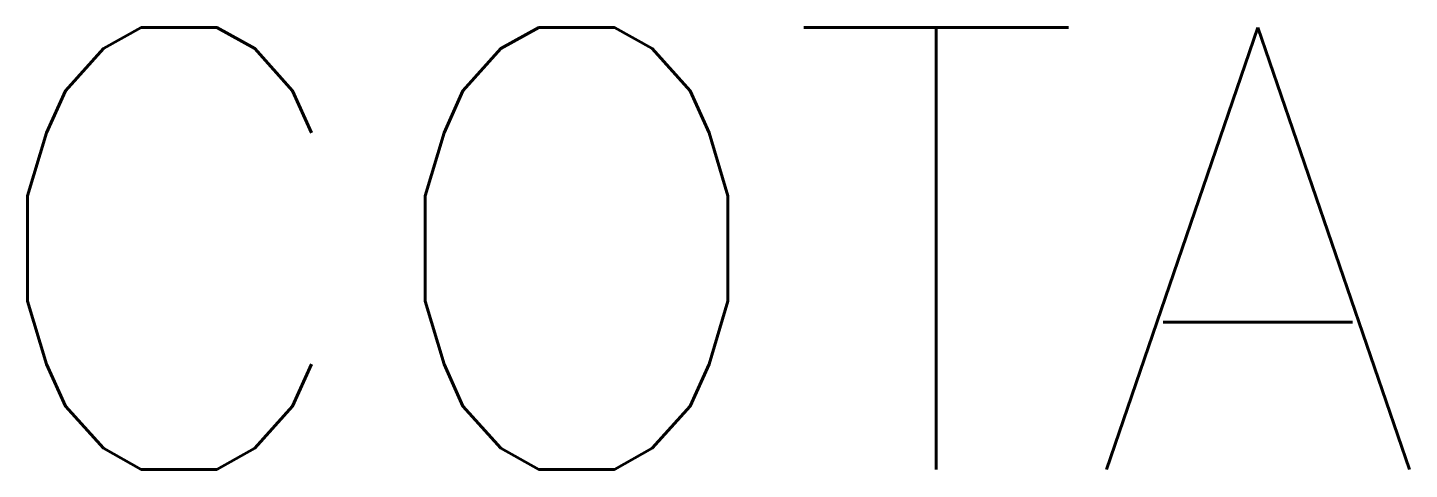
# Model space of a CAD drawing. Extents: x -1.52 to 1.61, y 0.73 to 1.73.
import ezdxf
from ezdxf.enums import TextEntityAlignment as Align

# ---------------------------------------------------------------- set-up
doc = ezdxf.new("R2010")
doc.units = 0
doc.header["$MEASUREMENT"] = 0
doc.layers.add('COTAS', color=7, linetype='CONTINUOUS')
doc.styles.add('ROMANS', font='romans.shx')

msp = doc.modelspace()

# ---------------------------------------------------------------- texts
at = {"layer": 'COTAS', "lineweight": 25, "style": 'ROMANS'}
msp.add_attdef('COTA', text='0.000', height=1, dxfattribs=at).set_placement((0, 0.7302), align=Align.CENTER)

doc.saveas('drawing.dxf')
